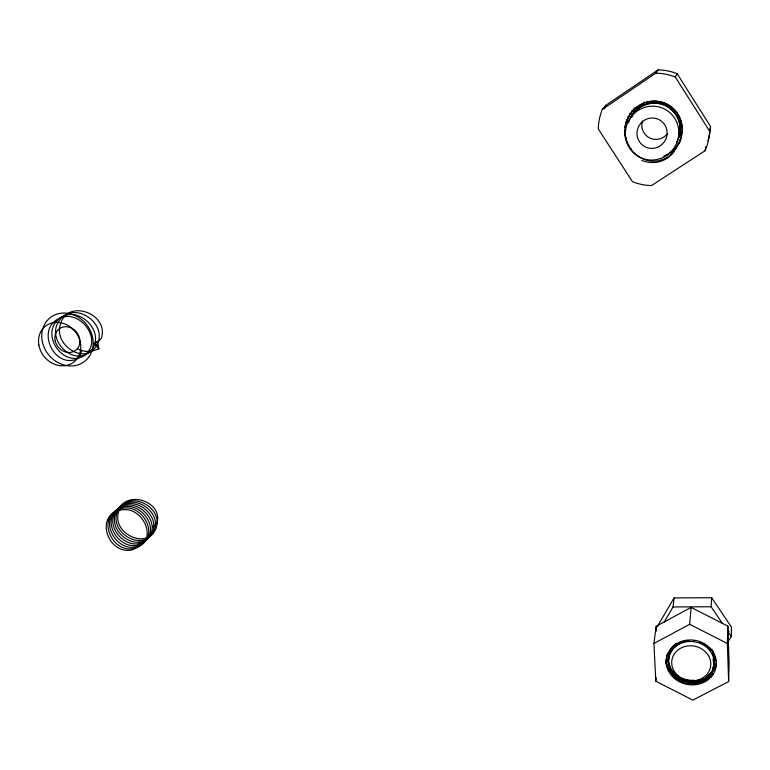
<?xml version="1.0" encoding="UTF-8"?>
<svg xmlns="http://www.w3.org/2000/svg" width="770" height="770" viewBox="0 0 770 770"><rect width="100%" height="100%" fill="white"/><g stroke="black" fill="none" stroke-linecap="round" stroke-linejoin="round"><path stroke-width="1.16" d="M713.492 666.031L714.974 658.504L713.116 650.977M669.207 656.184L669.313 653.913M727.573 642.661L731.288 636.569L731.5 627.146L711.624 597.703L674.068 597.924L657.445 626.299M728.641 681.566L729.094 663.384L727.852 626.106L691.094 607.405L656.204 626.27L653.923 643.499L655.799 681.229L692.836 700.103L728.641 681.566L727.361 643.489L727.852 626.106M722.549 623.652L711.134 606.76L711.624 597.703M707.794 675.685L704.483 678.659L700.296 680.757M139.668 540.145L138.995 544.159L137.272 546.787A13.321 11.252 41.8 0 1 135.751 548.048A19.645 16.613 42.7 0 1 132.382 549.665L131.333 550.03A12.358 10.443 42.8 0 1 129.427 550.338C106.453 552.273 95.057 513.792 121.468 509.961C143.316 505.601 159.814 542.224 134.076 548.413C111.756 554.005 95.904 516.487 120.207 509.018C141.256 501.164 161.662 536.228 138.504 546.007C117.261 554.621 97.049 519.654 119.148 508.527C138.956 497.805 163.269 529.875 142.691 543.187C123.046 554.718 99.147 523.215 118.002 508.7C135.992 494.696 164.029 523.128 146.877 539.722C129.196 554.843 101.534 526.131 117.55 509.076C133.46 492.242 164.299 517.344 150.371 536.113C135.27 553.996 104.893 529.096 117.242 510.135C130.14 490.249 163.837 511.299 153.653 531.858C141.911 552.947 108.214 531.579 117.618 511.155C127.3 488.96 163.23 506.073 156.262 527.691C148.283 550.762 112.459 534.053 118.339 512.801C122.902 488.902 162.614 500.182 157.196 522.243A17.806 15.169 40.1 0 1 156.628 523.504L152.643 527.363M714.377 657.128L713.665 661.324M653.923 643.499L689.67 624.306L691.094 607.405M664.038 622.304L673.067 606.943L674.068 597.924M624.855 127.329L625.153 125.192M655.799 681.229L656.223 677.85M714.955 658.86L714.291 662.094M715.022 657.118L713.934 661.363M714.3 657.619L713.232 661.728M81.601 350.619L79.223 357.107M669.457 652.796L669.679 651.68M709.622 131.16L710.546 126.473L677.1 73.67A55.248 54.025 -58.1 0 0 658.061 69.897L605.817 105.336L602.265 109.456A56.566 55.382 -57.9 0 0 598.28 128.946L632.468 181.681A56.566 55.382 -57.9 0 0 651.478 185.609L705.128 150.699A56.566 55.382 -57.9 0 0 709.622 131.16L675.309 77.048A56.566 55.382 -57.9 0 0 655.799 73.169L602.265 109.456M705.128 150.699L705.955 146.589M625.596 123.084L625.981 121.698M663.634 102.708A28.904 28.249 -53.6 0 0 625.894 124.413C619.041 145.318 642.498 167.822 662.816 159.39A25.015 24.515 -56.4 0 0 671.267 154.115L671.931 153.345A16.959 16.622 -53.8 0 0 672.634 152.566A17.98 17.623 -54.1 0 0 675.328 148.081L676.041 147.195A18.364 18.018 -66.1 0 1 672.528 153.625M713.53 664.366C716.273 659.274 712.019 653.364 711.865 649.1M714.637 657.493L713.482 660.573M626.424 120.332L626.674 119.658M713.338 658.764L713.703 657.773M709.642 676.56A25.795 21.165 42.2 0 0 712.365 673.75L712.106 674.635A36.989 32.157 7.8 0 1 711.085 676.849M680.853 139.861L681.113 139.187M716.514 665.376L712.779 671.556L706.995 676.291M716.533 664.779L713.521 670.083L708.747 674.703M679.987 141.824L680.295 141.18M679.024 136.203L678.37 137.503L679.121 135.876M713.203 659.303L713.713 658.292M627.829 117.011L628.156 116.366M675.309 77.048L677.1 73.67M679.669 142.46L678.986 143.72M712.462 668.004L713.01 667.032M727.833 633.181L729.055 631.169M629.61 113.873L630.014 113.277M714.926 660.554L713.963 661.911M655.799 73.169L658.061 69.897M677.446 146.127L677.85 145.54M676.589 147.272L675.203 148.908M631.756 110.976L632.228 110.428M672.383 153.692L671.69 154.462A24.621 24.188 -61.2 0 1 666.31 158.764A31.223 30.617 -64.6 0 1 663.297 160.314C656.569 163.538 648.61 163.067 641.776 160.439M674.712 149.428L673.702 150.439M633.21 109.369L633.72 108.849M674.318 644.904C665.472 652.902 666.579 667.956 675.521 675.425M673.875 149.649L672.268 151.151M709.468 677.119L708.891 677.667M673.182 150.93L672.104 151.854M634.769 107.867L635.317 107.386M671.71 151.623L668.023 154.192M706.745 677.292C699.073 683.721 687.302 683.404 679.092 678.139M675.694 643.653L676.185 643.268M637.955 108.714L638.648 108.175M638.676 107.906L639.389 107.377M670.988 152.739L671.556 152.306M709.478 676.378L708.939 676.763M638.782 108.07L639.071 107.867A26.565 26.007 -52.3 0 1 674.943 112.93M639.052 107.896L638.898 108.002A26.7 26.055 -57 0 0 631.169 116.77M703.722 680.488L703.068 680.94M640.043 106.616L639.745 106.828A26.507 25.882 -61.9 0 0 631.515 116.424A26.459 25.805 -57 0 1 636.761 109.167M706.292 679.766L702.981 681.652M714.974 659.63L713.376 660.622M667.715 154.375L666.445 155.068M706.321 678.322L705.503 678.716M665.626 155.463L666.271 155.145M704.666 679.092L704.117 679.323M95.759 342.679L99.234 340.677L101.265 338.155A9.5 8.056 48.8 0 0 101.784 336.923C107.887 313.236 67.394 298.673 60.512 324.112C52.909 345.287 86.615 367.261 97.694 343.497C107.174 321.398 71.62 299.722 58.597 321.706C45.911 340.937 75.643 368.705 91.784 349.753C106.337 330.157 75.229 302.514 57.721 319.983C40.502 336.278 64.757 368.897 84.854 355.211C104.2 339.599 78.723 307.105 58.106 318.953C36.411 330.224 53.813 367.771 76.317 359.311A11.213 9.413 52.2 0 0 77.77 358.454L78.126 358.166A14.053 11.791 52 0 0 79.223 357.116M98.935 348.858L94.152 343.67L97.367 341.688L98.935 348.858L92.872 350.831A25.41 21.685 51.9 0 1 85.74 351.284M643.932 102.237L644.606 101.986M695.118 683.49C682.836 685.011 669.996 677.061 666.416 665.107M694.992 681.912L694.184 681.97M695.021 683.673L692.942 683.75M673.067 606.943L711.134 606.76M689.67 624.306L727.361 643.489M678.543 677.793L677.494 677.051M676.984 676.666L675.993 675.848M672.614 674.732L671.363 673.365M94.604 343.391L97.155 346.317L97.694 345.98L96.914 341.967M670.978 672.893L669.871 671.44M630.62 148.033L631.053 148.581M675.473 113.575L675.665 113.845A26.546 25.997 -52.2 0 0 674.693 112.478A26.68 26.026 -57 0 0 639.052 107.839M675.454 114.364L675.194 113.989A26.758 26.103 -56.8 0 0 638.705 108.358L638.532 108.532A26.738 26.132 -62.1 0 0 628.58 122.68M727.255 630.611L731.288 636.569M669.534 670.94L666.656 665.039M629.032 145.703L629.408 146.3M667.263 660.371L666.233 658.62L667.157 661.969M628.32 144.49L628.666 145.106M627.983 143.865L627.367 142.594M627.078 141.95L626.549 140.641M626.318 139.976L624.903 133.749M667.215 661.353L666.435 658.523M626.202 139.12L625.808 137.753M666.31 663.913L665.646 660.468M666.098 663.971L665.655 661.671M656.204 626.27L656.444 631.044M624.701 130.188L624.711 130.9M715.118 659.697A24.842 21.656 13.8 0 1 713.838 662.027M716.485 661.286A25.121 21.801 13.2 0 1 709.324 674.703M692.836 682.056A25.083 21.916 4.6 0 1 667.561 653.287M702.433 680.555A23.889 21.435 16.4 0 1 694.838 682.066M709.064 677.85A25.246 24.293 33.1 0 1 706.475 680.006M712.972 674.116A24.765 22.253 -16.7 0 1 710.094 677.629M714.348 658.052A24.678 21.666 4.1 0 1 713.193 659.803M714.781 660.949A24.813 21.772 4.2 0 1 714.291 661.873M715.118 663.846A24.958 21.829 4.6 0 1 714.685 664.789M709.767 677.427A25.93 19.904 15.8 0 1 707.168 679.198M705.734 678.909A23.533 14.582 -1.6 0 1 704.887 679.294M667.455 661.064A25.112 22.638 16.6 0 1 667.051 658.889M664.625 155.752A28.577 28.451 -82.7 0 1 664 156.002M676.57 147.551A28.75 27.576 6 0 1 674.443 150.14M672.374 151.238A26.478 22.677 -18.3 0 1 671.806 151.719M666.002 155.184A28.798 28.221 -62.9 0 1 665.376 155.482M667.475 154.385A28.74 28.23 -61.3 0 1 666.368 154.982M670.333 152.556A28.731 28.24 -60.3 0 0 680.507 138.918A28.731 28.24 -56 0 0 679.602 117.184A28.798 28.23 -52.7 0 0 663.644 102.67M625.904 124.422A28.865 28.259 -57.9 0 1 666.291 103.902A28.865 28.259 -57.9 0 1 675.338 148.081M710.546 126.473A55.248 54.025 -58.1 0 1 707.928 140.814M604.537 108.897A55.248 54.025 -58.1 0 1 605.817 105.336M680.565 132.95A25.814 25.256 -52.7 0 1 679.188 136.28M680.41 132.546A26.132 25.564 -52.7 0 1 678.572 137.281M631.775 116.655A26.132 25.564 -52.7 0 1 636.03 109.552M680.362 132.392A26.228 25.67 -52.6 0 1 678.697 137.195A26.084 25.622 -60 0 0 680.228 133.046M631.679 116.761A26.267 25.651 -62.1 0 1 636.001 109.677M680.324 132.228A26.296 25.747 -52.5 0 1 678.543 137.676A26.238 25.776 -60.4 0 0 680.324 132.113M631.525 116.838A26.344 25.728 -62.1 0 1 636.857 108.868M680.266 132.065A26.372 25.824 -52.4 0 1 678.64 137.58M631.381 116.915A26.421 25.805 -62 0 1 636.848 109.051M679.419 120.476A26.459 25.901 -52.4 0 1 680.314 124.856M680.276 131.256A26.459 25.901 -52.4 0 1 678.707 137.474A26.315 25.853 -60.6 0 0 680.256 131.949M675.973 114.133A26.536 25.988 -52.3 0 1 678.765 137.358A26.392 25.939 -59.7 0 0 680.247 131.141M631.371 116.501A26.43 25.978 -60.2 0 1 643.335 105.028M675.511 114.326A26.613 26.064 -52.2 0 1 676.455 142.537M631.275 116.617A26.652 26.045 -62.2 0 1 637.454 109.128M679.477 132.671A25.978 24.072 -55.3 0 1 678.688 134.644M680.237 133.2A26.17 25.506 -57.1 0 1 678.505 137.272M631.872 116.761A26.17 25.506 -57.1 0 1 634.105 112.179M631.747 116.848A26.238 25.574 -57.5 0 1 635.904 109.686M631.583 116.915A26.315 25.651 -57.4 0 1 635.885 109.821M680.218 132.902A26.161 25.699 -60.1 0 1 678.495 137.686M631.679 116.405A26.382 25.728 -57.2 0 1 636.742 109.013M639.321 106.905A26.459 25.805 -57 0 1 639.697 106.626M631.4 116.568A26.421 25.872 -52.4 0 1 640.024 106.712M679.275 120.389A26.392 25.939 -59.7 0 1 680.285 125.395M639.398 107.386A26.488 25.93 -52.4 0 1 643.171 105.115M631.284 116.674A26.623 25.968 -57.2 0 1 638.272 108.243M675.964 114.335A26.469 26.016 -60.1 0 1 678.803 137.252M680.449 132.527A25.959 25.391 -58.1 0 1 678.707 136.588M632.921 114.711A25.959 25.391 -58.1 0 1 633.672 113.123M667.292 133.893A14.649 14.322 -58.1 0 1 642.372 121.005M703.308 681.248A17.806 15.92 18.5 0 1 695.175 683.837M706.927 677.379A14.438 12.878 23.4 0 1 704.03 680.805M703.328 680.632A17.797 15.92 18.5 0 1 695.666 683.183M706.908 676.84A14.399 12.84 23.4 0 1 704.05 680.199M707.466 677.35A23.293 16.94 11.1 0 1 707.149 677.552M693.972 680.237A22.773 19.789 4.8 0 1 668.986 662.806M668.764 659.803A22.773 19.789 4.8 0 1 689.015 640.765M693.914 640.852A22.773 19.789 4.8 0 1 694.521 640.929M699.843 642.238A22.773 19.789 4.8 0 1 710.681 650.226M699.969 679.92A21.339 19.52 20.4 0 1 694.858 680.786M669.149 655.684A22.811 20.857 14 0 1 669.621 652.373M85.74 351.389A23.187 19.914 53 0 1 77.404 348.675M674.366 678.332A25.15 22.388 10.1 0 0 715.802 668.206A25.15 22.388 10.1 0 0 683.866 640.707A25.15 22.388 10.1 0 0 674.366 678.332M663.846 157.08A27.094 26.546 -57.7 0 0 667.013 110.476A27.094 26.546 -57.7 0 0 625.461 131.747A27.094 26.546 -57.7 0 0 663.846 157.08M658.677 146.724A15.285 14.977 -57.7 0 0 660.458 120.438A15.285 14.977 -57.7 0 0 637.021 132.44A15.285 14.977 -57.7 0 0 658.677 146.724M676.137 676.435A22.811 20.309 10 0 0 713.607 666.916A22.811 20.309 10 0 0 684.376 642.219A22.811 20.309 10 0 0 676.137 676.435M678.158 675.839A19.606 17.45 10.1 0 0 710.363 667.648A19.606 17.45 10.1 0 0 685.223 646.434A19.606 17.45 10.1 0 0 678.158 675.839M38.846 345.056A22.879 19.904 50.8 0 0 73.323 362.429A22.879 19.904 50.8 0 0 66.759 324.815A22.879 19.904 50.8 0 0 38.846 345.056M55.19 340.773A13.542 11.81 50.9 0 0 75.932 350.129A13.542 11.81 50.9 0 0 71.081 327.905A13.542 11.81 50.9 0 0 55.19 340.773M42.35 341.822A27.816 24.255 50.9 0 0 84.912 361.149A27.816 24.255 50.9 0 0 75.085 315.498A27.816 24.255 50.9 0 0 42.35 341.822"/></g></svg>
